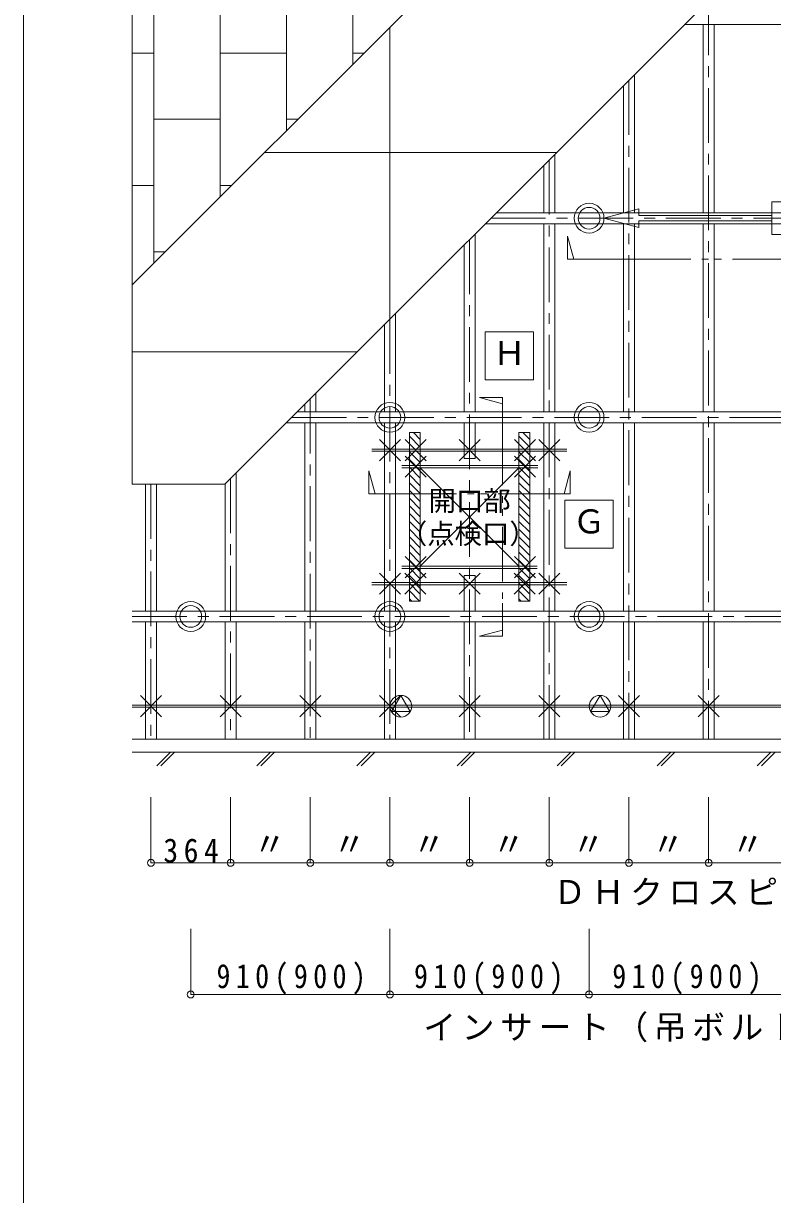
# Model space of a CAD drawing. Units: millimetres on the paper, enlarged 10 times, with parts at other scales. Extents: x -2077 to 2023, y -1433 to 1417.
# Drawn here: x -2077 to -1393, y -298 to 772 of the extents above; entities that cross this region are included whole.
import ezdxf
from ezdxf.enums import TextEntityAlignment as Align

# ---------------------------------------------------------------- set-up
doc = ezdxf.new("R2010")
doc.units = ezdxf.units.MM
doc.header["$LTSCALE"] = 10
doc.linetypes.add('CHAIN1', pattern=[8, 5, -1, 1, -1])
doc.linetypes.add('DOUBLE_CHAIN1', pattern=[8.8, 5, -1, 0.6, -0.6, 0.6, -1])
for name, color, linetype, lineweight in [('0-0_基本', 7, 'Continuous', 9), ('0-1_軸組', 7, 'Continuous', 9), ('0-2_インサート', 7, 'Continuous', 9), ('0-3_文字', 7, 'Continuous', 9), ('0-4_ブレース', 7, 'Continuous', 9), ('0-5_仕上', 7, 'Continuous', 9), ('F-0_図枠', 7, 'Continuous', 9)]:
    doc.layers.add(name, color=color, linetype=linetype, lineweight=lineweight)
doc.styles.add('ＭＳ ゴシック', font='')
doc.styles.get('ＭＳ ゴシック').set_extended_font_data('MS Gothic')

msp = doc.modelspace()

# ---------------------------------------------------------------- linework, layer by layer
at = {"layer": '0-0_基本', "color": 4, "linetype": 'CHAIN1'}
for p, q in [((-1451.34, 793.23), (-1451.34, 118.28)), ((-1524.14, 720.43), (-1524.14, 118.28)), ((-1596.94, 647.63), (-1596.94, 118.28)), ((-1650.28, 594.28), (-878.14, 594.28)), ((-1669.74, 574.83), (-1669.74, 118.28)), ((-1742.54, 502.03), (-1742.54, 118.28)), ((-1815.34, 429.23), (-1815.34, 118.28)), ((-1832.28, 412.28), (-878.14, 412.28)), ((-1888.14, 356.43), (-1888.14, 118.28)), ((-1960.94, 351.28), (-1960.94, 118.28)), ((-1978.14, 230.28), (-878.14, 230.28))]:
    msp.add_line(p, q, dxfattribs=at)
at = {"layer": '0-0_基本'}
for p, q in [((-1752.17, 372.65), (-1732.9, 391.92)), ((-1752.17, 391.92), (-1732.9, 372.65)), ((-1728.71, 372.65), (-1709.45, 391.92)), ((-1728.71, 391.92), (-1709.45, 372.65)), ((-1679.37, 372.65), (-1660.1, 391.92)), ((-1679.37, 391.92), (-1660.1, 372.65)), ((-1628.71, 372.65), (-1609.45, 391.92)), ((-1628.71, 391.92), (-1609.45, 372.65)), ((-1606.57, 372.65), (-1587.3, 391.92)), ((-1606.57, 391.92), (-1587.3, 372.65)), ((-1759.16, 383.28), (-1580.85, 383.28)), ((-1759.16, 381.28), (-1580.85, 381.28)), ((-1728.62, 357.57), (-1709.35, 376.84)), ((-1728.62, 376.84), (-1709.35, 357.57)), ((-1628.69, 357.58), (-1609.42, 376.85)), ((-1628.69, 376.85), (-1609.42, 357.58)), ((-1731.66, 368.28), (-1607.47, 368.28)), ((-1731.66, 366.28), (-1607.47, 366.28)), ((-1728.62, 265.73), (-1709.35, 285)), ((-1728.62, 285), (-1709.35, 265.73)), ((-1628.69, 284.98), (-1609.42, 265.72)), ((-1628.69, 265.72), (-1609.42, 284.98)), ((-1752.17, 250.65), (-1732.9, 269.92)), ((-1752.17, 269.92), (-1732.9, 250.65)), ((-1731.66, 276.28), (-1607.99, 276.28)), ((-1731.66, 274.28), (-1607.99, 274.28)), ((-1728.88, 250.53), (-1709.61, 269.8)), ((-1728.88, 269.8), (-1709.61, 250.53)), ((-1679.37, 250.65), (-1660.1, 269.92)), ((-1679.37, 269.92), (-1660.1, 250.65)), ((-1629.09, 250.53), (-1609.82, 269.8)), ((-1629.09, 269.8), (-1609.82, 250.53)), ((-1606.57, 250.65), (-1587.3, 269.92)), ((-1606.57, 269.92), (-1587.3, 250.65)), ((-1759.16, 261.28), (-1580.85, 261.28)), ((-1759.16, 259.28), (-1580.85, 259.28)), ((-1970.57, 138.65), (-1951.3, 157.92)), ((-1970.57, 157.92), (-1951.3, 138.65)), ((-1897.77, 138.65), (-1878.5, 157.92)), ((-1897.77, 157.92), (-1878.5, 138.65)), ((-1824.97, 138.65), (-1805.7, 157.92)), ((-1824.97, 157.92), (-1805.7, 138.65)), ((-1752.17, 138.65), (-1732.9, 157.92)), ((-1752.17, 157.92), (-1732.9, 138.65)), ((-1679.37, 138.65), (-1660.1, 157.92)), ((-1679.37, 157.92), (-1660.1, 138.65)), ((-1606.57, 138.65), (-1587.3, 157.92)), ((-1606.57, 157.92), (-1587.3, 138.65)), ((-1533.77, 138.65), (-1514.5, 157.92)), ((-1533.77, 157.92), (-1514.5, 138.65)), ((-1460.97, 138.65), (-1441.7, 157.92)), ((-1460.97, 157.92), (-1441.7, 138.65)), ((-1978.14, 149.28), (-878.14, 149.28)), ((-1978.14, 147.28), (-878.14, 147.28)), ((-1978.14, 118.28), (-878.14, 118.28)), ((-866.14, 106.28), (-1978.14, 106.28)), ((-1955.55, 93.77), (-1943.04, 106.28)), ((-1951.82, 93.77), (-1939.31, 106.28)), ((-1864.09, 93.77), (-1851.58, 106.28)), ((-1860.37, 93.77), (-1847.86, 106.28)), ((-1772.64, 93.77), (-1760.13, 106.28)), ((-1768.91, 93.77), (-1756.4, 106.28)), ((-1681.18, 93.77), (-1668.67, 106.28)), ((-1677.45, 93.77), (-1664.94, 106.28)), ((-1589.72, 93.77), (-1577.21, 106.28)), ((-1586, 93.77), (-1573.49, 106.28)), ((-1498.27, 93.77), (-1485.76, 106.28)), ((-1494.54, 93.77), (-1482.03, 106.28)), ((-1406.81, 93.77), (-1394.3, 106.28)), ((-1403.08, 93.77), (-1390.57, 106.28))]:
    msp.add_line(p, q, dxfattribs=at)
at = {"layer": '0-1_軸組'}
for p, q in [((-878.14, 771.28), (-1473.28, 771.28)), ((-1456.34, 771.28), (-1456.34, 599.28)), ((-1446.34, 771.28), (-1446.34, 599.28)), ((-1519.14, 725.43), (-1519.14, 599.28)), ((-1529.14, 715.43), (-1529.14, 599.28)), ((-1601.94, 642.63), (-1601.94, 599.28)), ((-1591.94, 652.63), (-1591.94, 599.28)), ((-1591.94, 606.08), (-1591.94, 599.28)), ((-878.14, 589.28), (-1655.28, 589.28)), ((-878.14, 599.28), (-1645.28, 599.28)), ((-1601.94, 589.28), (-1601.94, 417.28)), ((-1591.94, 589.28), (-1591.94, 417.28)), ((-1529.14, 589.28), (-1529.14, 417.28)), ((-1519.14, 589.28), (-1519.14, 417.28)), ((-1456.34, 589.28), (-1456.34, 417.28)), ((-1446.34, 589.28), (-1446.34, 417.28)), ((-1664.74, 579.83), (-1664.74, 417.28)), ((-1674.74, 569.83), (-1674.74, 417.28)), ((-1737.54, 507.03), (-1737.54, 417.28)), ((-1747.54, 497.03), (-1747.54, 417.28)), ((-1810.34, 434.23), (-1810.34, 417.28)), ((-1820.34, 424.23), (-1820.34, 417.28)), ((-878.14, 407.28), (-1837.28, 407.28)), ((-878.14, 417.28), (-1827.28, 417.28)), ((-1820.34, 407.28), (-1820.34, 235.28)), ((-1810.34, 407.28), (-1810.34, 235.28)), ((-1747.54, 407.28), (-1747.54, 235.28)), ((-1737.54, 407.28), (-1737.54, 235.28)), ((-1674.74, 407.28), (-1674.74, 374.78)), ((-1664.74, 407.28), (-1664.74, 374.78)), ((-1601.94, 407.28), (-1601.94, 235.28)), ((-1591.94, 407.28), (-1591.94, 235.28)), ((-1529.14, 407.28), (-1529.14, 235.28)), ((-1519.14, 407.28), (-1519.14, 235.28)), ((-1456.34, 407.28), (-1456.34, 235.28)), ((-1446.34, 407.28), (-1446.34, 235.28)), ((-1724.74, 398.28), (-1714.74, 398.28)), ((-1720.94, 398.28), (-1714.74, 392.08)), ((-1624.74, 398.28), (-1614.74, 398.28)), ((-1624.74, 244.28), (-1624.74, 398.28)), ((-1620.94, 398.28), (-1614.74, 392.08)), ((-1614.74, 398.28), (-1614.74, 244.28)), ((-1724.74, 395.01), (-1714.74, 385.01)), ((-1724.74, 387.94), (-1714.74, 377.94)), ((-1624.74, 395.01), (-1614.74, 385.01)), ((-1624.74, 387.94), (-1614.74, 377.94)), ((-1724.74, 380.87), (-1714.74, 370.87)), ((-1674.74, 374.78), (-1664.74, 374.78)), ((-1624.74, 380.87), (-1614.74, 370.87)), ((-1724.74, 373.8), (-1714.74, 363.8)), ((-1724.74, 366.73), (-1714.74, 356.73)), ((-1624.74, 373.8), (-1614.74, 363.8)), ((-1624.74, 366.73), (-1614.74, 356.73)), ((-1883.14, 361.43), (-1883.14, 235.28)), ((-1724.74, 359.65), (-1714.74, 349.65)), ((-1624.74, 359.65), (-1614.74, 349.65)), ((-1965.94, 351.28), (-1965.94, 235.28)), ((-1955.94, 351.28), (-1955.94, 235.28)), ((-1893.14, 351.28), (-1893.14, 235.28)), ((-1724.74, 352.58), (-1714.74, 342.58)), ((-1724.74, 345.51), (-1714.74, 335.51)), ((-1624.74, 352.58), (-1614.74, 342.58)), ((-1624.74, 345.51), (-1614.74, 335.51)), ((-1724.74, 338.44), (-1714.74, 328.44)), ((-1624.74, 338.44), (-1614.74, 328.44)), ((-1724.74, 331.37), (-1714.74, 321.37)), ((-1724.74, 324.3), (-1714.74, 314.3)), ((-1624.74, 331.37), (-1614.74, 321.37)), ((-1624.74, 324.3), (-1614.74, 314.3)), ((-1724.74, 317.23), (-1714.74, 307.23)), ((-1624.74, 317.23), (-1614.74, 307.23)), ((-1724.74, 310.16), (-1714.74, 300.16)), ((-1724.74, 303.09), (-1714.74, 293.09)), ((-1624.74, 310.16), (-1614.74, 300.16)), ((-1624.74, 303.09), (-1614.74, 293.09)), ((-1724.74, 296.01), (-1714.74, 286.01)), ((-1624.74, 296.01), (-1614.74, 286.01)), ((-1724.74, 288.94), (-1714.74, 278.94)), ((-1724.74, 281.87), (-1714.74, 271.87)), ((-1624.74, 288.94), (-1614.74, 278.94)), ((-1624.74, 281.87), (-1614.74, 271.87)), ((-1724.74, 274.8), (-1714.74, 264.8)), ((-1724.74, 267.73), (-1714.74, 257.73)), ((-1664.74, 235.28), (-1664.74, 267.78)), ((-1624.74, 274.8), (-1614.74, 264.8)), ((-1624.74, 267.73), (-1614.74, 257.73)), ((-1724.74, 260.66), (-1714.74, 250.66)), ((-1624.74, 260.66), (-1614.74, 250.66)), ((-1724.74, 253.59), (-1715.43, 244.28)), ((-1724.74, 246.52), (-1722.5, 244.28)), ((-1624.74, 253.59), (-1615.43, 244.28)), ((-1624.74, 246.52), (-1622.5, 244.28)), ((-1614.74, 244.28), (-1624.74, 244.28)), ((-878.14, 235.28), (-1978.14, 235.28)), ((-878.14, 225.28), (-1978.14, 225.28)), ((-1965.94, 225.28), (-1965.94, 118.28)), ((-1955.94, 225.28), (-1955.94, 118.28)), ((-1893.14, 225.28), (-1893.14, 118.28)), ((-1883.14, 225.28), (-1883.14, 118.28)), ((-1820.34, 225.28), (-1820.34, 118.28)), ((-1810.34, 225.28), (-1810.34, 118.28)), ((-1747.54, 225.28), (-1747.54, 118.28)), ((-1737.54, 225.28), (-1737.54, 118.28)), ((-1674.74, 225.28), (-1674.74, 118.28)), ((-1664.74, 225.28), (-1664.74, 118.28)), ((-1601.94, 225.28), (-1601.94, 118.28)), ((-1591.94, 225.28), (-1591.94, 118.28)), ((-1529.14, 225.28), (-1529.14, 118.28)), ((-1519.14, 225.28), (-1519.14, 118.28)), ((-1456.34, 225.28), (-1456.34, 118.28)), ((-1446.34, 225.28), (-1446.34, 118.28))]:
    msp.add_line(p, q, dxfattribs=at)
for points in [[(-1714.74, 398.28), (-1714.74, 244.28), (-1724.74, 244.28), (-1724.74, 398.28)], [(-1674.74, 235.28), (-1674.74, 267.78), (-1664.74, 267.78)]]:
    msp.add_lwpolyline(points, dxfattribs=at)
at = {"layer": '0-2_インサート'}
for p, q in [((-1732.54, 158.17), (-1741.1, 143.34)), ((-1723.97, 143.34), (-1732.54, 158.17)), ((-1550.54, 158.17), (-1559.1, 143.34)), ((-1550.54, 158.17), (-1559.1, 143.34)), ((-1541.97, 143.34), (-1550.54, 158.17)), ((-1541.97, 143.34), (-1550.54, 158.17)), ((-1741.1, 143.34), (-1723.97, 143.34)), ((-1559.1, 143.34), (-1541.97, 143.34)), ((-1559.1, 143.34), (-1541.97, 143.34))]:
    msp.add_line(p, q, dxfattribs=at)
for centre, radius in [((-1560.54, 594.28), 13.62), ((-1560.54, 594.28), 9.89), ((-1742.54, 412.28), 13.62), ((-1742.54, 412.28), 9.89), ((-1560.54, 412.28), 13.62), ((-1560.54, 412.28), 9.89), ((-1924.54, 230.28), 13.62), ((-1924.54, 230.28), 9.89), ((-1742.54, 230.28), 13.62), ((-1742.54, 230.28), 9.89), ((-1560.54, 230.28), 13.62), ((-1560.54, 230.28), 9.89), ((-1732.54, 148.28), 9.89), ((-1550.54, 148.28), 9.89), ((-1550.54, 148.28), 9.89)]:
    msp.add_circle(centre, radius, dxfattribs=at)
at = {"layer": '0-3_文字'}
for p, q in [((-1580.19, 577.89), (-1574.58, 556.96)), ((-1580.19, 556.96), (-1580.19, 577.89)), ((-1517.49, 556.96), (-1580.19, 556.96)), ((-1655.34, 490.53), (-1611.34, 490.53)), ((-1655.34, 446.53), (-1655.34, 490.53)), ((-1611.34, 490.53), (-1611.34, 446.53)), ((-1611.34, 446.53), (-1655.34, 446.53)), ((-1660.53, 430.27), (-1639.61, 424.67)), ((-1639.61, 430.27), (-1660.53, 430.27)), ((-1639.61, 430.27), (-1639.61, 400.27)), ((-1761.67, 363.28), (-1756.06, 342.35)), ((-1761.67, 342.35), (-1761.67, 363.28)), ((-1577.8, 363.28), (-1583.41, 342.35)), ((-1577.8, 342.35), (-1577.8, 363.28)), ((-1761.67, 342.35), (-1731.67, 342.35)), ((-1577.8, 342.35), (-1607.8, 342.35)), ((-1582.54, 336.59), (-1538.54, 336.59)), ((-1582.54, 292.59), (-1582.54, 336.59)), ((-1538.54, 336.59), (-1538.54, 292.59)), ((-1538.54, 292.59), (-1582.54, 292.59)), ((-1639.61, 212.3), (-1639.61, 242.3)), ((-1660.53, 212.3), (-1639.61, 217.9)), ((-1639.61, 212.3), (-1660.53, 212.3)), ((-1960.94, 5.11), (-1960.94, 65.11)), ((-1888.14, 5.11), (-1888.14, 65.11)), ((-1815.34, 5.11), (-1815.34, 65.11)), ((-1742.54, 5.11), (-1742.54, 65.11)), ((-1669.74, 5.11), (-1669.74, 65.11)), ((-1596.94, 5.11), (-1596.94, 65.11)), ((-1524.14, 5.11), (-1524.14, 65.11)), ((-1451.34, 5.11), (-1451.34, 65.11)), ((-1960.94, 5.11), (-941.74, 5.11)), ((-1924.54, -115.23), (-1924.54, -55.23)), ((-1742.54, -115.23), (-1742.54, -55.23)), ((-1560.54, -115.23), (-1560.54, -55.23)), ((-1924.54, -115.23), (-1014.54, -115.23))]:
    msp.add_line(p, q, dxfattribs=at)
at = {"layer": '0-3_文字', "color": 4, "linetype": 'DOUBLE_CHAIN1'}
for p, q in [((-1517.49, 556.96), (-1237.81, 556.96)), ((-1639.61, 400.27), (-1639.61, 242.3)), ((-1731.67, 342.35), (-1607.8, 342.35))]:
    msp.add_line(p, q, dxfattribs=at)
at = {"layer": '0-3_文字'}
for centre in [(-1960.94, 5.11), (-1888.14, 5.11), (-1815.34, 5.11), (-1742.54, 5.11), (-1669.74, 5.11), (-1596.94, 5.11), (-1524.14, 5.11), (-1451.34, 5.11), (-1924.54, -115.23), (-1742.54, -115.23), (-1560.54, -115.23)]:
    msp.add_circle(centre, 3.19, dxfattribs=at)
at = {"layer": '0-4_ブレース'}
for p, q in [((-1546.91, 594.28), (-1515.04, 585.74)), ((-1393.54, 596.78), (-1515.04, 596.78)), ((-1515.04, 585.74), (-1515.04, 591.78)), ((-1393.54, 591.78), (-1515.04, 591.78))]:
    msp.add_line(p, q, dxfattribs=at)
msp.add_lwpolyline([(-1546.91, 594.28), (-1515.04, 602.82), (-1515.04, 596.78)], dxfattribs=at)
msp.add_lwpolyline([(-1393.54, 579.28), (-1363.54, 579.28), (-1363.54, 609.28), (-1393.54, 609.28)], close=True, dxfattribs=at)
at = {"layer": '0-5_仕上'}
for p, q in [((-1978.14, 533.28), (-1978.14, 1048.28)), ((-1978.14, 533.28), (-1463.14, 1048.28)), ((-1958.14, 1048.28), (-1958.14, 553.28)), ((-1897.54, 1048.28), (-1897.54, 613.88)), ((-1893.28, 351.28), (-1196.28, 1048.28)), ((-1836.94, 1048.28), (-1836.94, 674.48)), ((-1776.34, 1048.28), (-1776.34, 735.08)), ((-1742.54, 502.03), (-1742.54, 768.88)), ((-1958.14, 745.28), (-1978.14, 745.28)), ((-1836.94, 745.28), (-1897.54, 745.28)), ((-1766.14, 745.28), (-1776.34, 745.28)), ((-1897.54, 684.68), (-1958.14, 684.68)), ((-1826.74, 684.68), (-1836.94, 684.68)), ((-1857.14, 654.28), (-1590.28, 654.28)), ((-1958.14, 624.08), (-1978.14, 624.08)), ((-1887.34, 624.08), (-1897.54, 624.08)), ((-1947.94, 563.48), (-1958.14, 563.48)), ((-1978.14, 533.28), (-1978.14, 351.28)), ((-1978.14, 472.28), (-1772.28, 472.28)), ((-1714.74, 276.28), (-1624.74, 366.28)), ((-1714.74, 366.28), (-1624.74, 366.28)), ((-1624.74, 366.28), (-1624.74, 276.28)), ((-1893.28, 351.28), (-1978.14, 351.28)), ((-1624.74, 276.28), (-1714.74, 276.28)), ((-1624.74, 276.28), (-1714.74, 276.28))]:
    msp.add_line(p, q, dxfattribs=at)
msp.add_lwpolyline([(-1714.74, 276.28), (-1714.74, 366.28), (-1624.74, 276.28)], dxfattribs=at)
at = {"layer": 'F-0_図枠'}
msp.add_line((-2077.43, -1432.82), (-2077.43, 1417.18), dxfattribs=at)

# ---------------------------------------------------------------- texts
at = {"layer": '0-3_文字', "style": 'ＭＳ ゴシック'}
for s, height, p in [('Ｈ', 21.99, (-1648.34, 453.53)), ('開口部', 18.33, (-1707.24, 321.28)), ('Ｇ', 21.99, (-1575.54, 299.59)), ('（点検口）', 18.33, (-1733.42, 291.28)), ('〃', 21.99, (-1867.41, 4.73)), ('〃', 21.99, (-1794.61, 4.73)), ('〃', 21.99, (-1721.81, 4.73)), ('〃', 21.99, (-1649.01, 4.73)), ('〃', 21.99, (-1576.21, 4.73)), ('〃', 21.99, (-1503.41, 4.73)), ('〃', 21.99, (-1430.61, 4.73))]:
    msp.add_text(s, height=height, dxfattribs=at).set_placement(p, align=Align.BOTTOM_LEFT)
at = {"layer": '0-3_文字', "char_height": 21.99, "attachment_point": 7, "style": 'ＭＳ ゴシック'}
for s, insert in [('\\T1.38;\\W0.9;364', (-1949.54, 5.11)), ('\\T1.17;ＤＨクロスピッチ', (-1593.28, -34.81)), ('\\T1.39;\\W0.85;910(900)', (-1900.99, -115.23)), ('\\T1.39;\\W0.85;910(900)', (-1720.53, -115.23)), ('\\T1.39;\\W0.85;910(900)', (-1539.3, -115.23)), ('\\T1.17;インサート（吊ボルト）ピッチ', (-1712.04, -158.93))]:
    msp.add_mtext(s, dxfattribs=dict(at, insert=insert))

doc.saveas('drawing.dxf')
